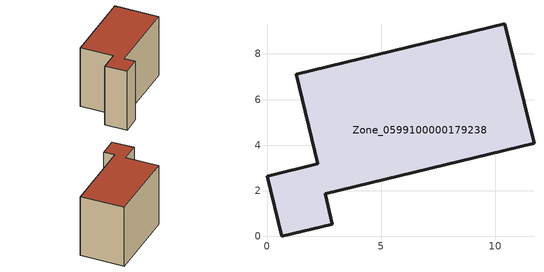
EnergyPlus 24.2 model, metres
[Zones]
Zone_0599100000179238
 floor ground (C_G): 2.56,1.86 2.87,0.54 0.64,0 0,2.65 2.22,3.19 1.27,7.11 10.42,9.33 11.7,4.08 z0
 wall outside (C_F): 2.87,0.54 2.56,1.86 11.7,4.08 10.42,9.33 1.27,7.11 2.22,3.19 0,2.65 0.64,0 2.87,0.54 z0:7.83
 roof outside (C_R): 10.42,9.33 1.27,7.11 2.22,3.19 0,2.65 0.64,0 2.87,0.54 2.56,1.86 11.7,4.08 z7.83
[BUILDING]
Pand.0599100000179238: North Axis=0; Terrain=City; Loads Convergence Tolerance Value=0.04; Temperature Convergence Tolerance Value=0.4; Solar Distribution=FullExterior; Maximum Number of Warmup Days=25; Minimum Number of Warmup Days=1
[Site:Location]
Rotterdam.The.Hague.AP_ZH_NLD Design_Conditions: Latitude=51.96; Longitude=4.45; Time Zone=1; Elevation=-4.5
[SITE:GROUNDTEMPERATURE:BUILDINGSURFACE]
18, 18, 18, 18, 18, 18, 18, 18, 18, 18, 18, 18
[MATERIAL] Thermal Absorptance=0.9; Solar Absorptance=0.7; Visible Absorptance=0.7
Name | Roughness | Thickness | Conductivity | Density | Specific Heat
G.TI.1975-1991 | MediumSmooth | 0.15 | 0.288461 | 540 | 1210
F.TI.1975-1991 | Rough | 0.3 | 0.230769 | 1920 | 840
R.TI.1975-1991 | MediumRough | 0.2 | 0.153846 | 1500 | 1000
[CONSTRUCTION]
C_G: G.TI.1975-1991
C_F: F.TI.1975-1991
C_R: R.TI.1975-1991
[ZONE]
Zone_0599100000179238: Type=1; Multiplier=1; Ceiling Height=Autocalculate; Volume=Autocalculate; Floor Area=autocalculate; Part of Total Floor Area=Yes
[ZONEINFILTRATION:DESIGNFLOWRATE]
Infil_Zone_0599100000179238: Zone or ZoneList or Space or SpaceList=Zone_0599100000179238; Schedule=AlwaysOn; Design Flow Rate Calculation Method=Flow/Area; Flow Rate per Floor Area=0.003; Constant Term Coefficient=1; Temperature Term Coefficient=0; Velocity Term Coefficient=0; Velocity Squared Term Coefficient=0
[HVACTEMPLATE:ZONE:IDEALLOADSAIRSYSTEM]
Zone_0599100000179238: Maximum Heating Supply Air Temperature=50; Minimum Cooling Supply Air Temperature=13; Maximum Heating Supply Air Humidity Ratio=0.0156; Minimum Cooling Supply Air Humidity Ratio=0.0077; Heating Limit=NoLimit; Cooling Limit=NoLimit; Dehumidification Control Type=ConstantSensibleHeatRatio; Cooling Sensible Heat Ratio=0.7; Dehumidification Setpoint=60; Humidification Control Type=None; Humidification Setpoint=30; Outdoor Air Method=None; Outdoor Air Flow Rate per Person=0.00944; Outdoor Air Flow Rate per Zone Floor Area=0; Outdoor Air Flow Rate per Zone=0; Demand Controlled Ventilation Type=None; Outdoor Air Economizer Type=NoEconomizer; Heat Recovery Type=None; Sensible Heat Recovery Effectiveness=0.7; Latent Heat Recovery Effectiveness=0.65
[ZONECONTROL:THERMOSTAT]
ThermostatControl_Zone_0599100000179238: Zone or ZoneList=Zone_0599100000179238; Control Type Schedule=DualSetpointControlType; Control 1=Thermostat_Zone_0599100000179238; Temperature Difference Between Cutout And Setpoint=0
[THERMOSTATSETPOINT:DUALSETPOINT]
Thermostat_Zone_0599100000179238: Heating Setpoint Temperature Schedule=HeatingSetpoint_Zone_0599100000179238; Cooling Setpoint Temperature Schedule=CoolingSetpoint_Zone_0599100000179238
[SCHEDULE:COMPACT]
HeatingSetpoint_Zone_0599100000179238: Through: 12/31, For: AllDays, Until: 24:00, 21
CoolingSetpoint_Zone_0599100000179238: Through: 12/31, For: AllDays, Until: 24:00, 24
DualSetpointControlType: Through: 12/31, For: AllDays, Until: 24:00, 4
AlwaysOn: Through: 12/31, For: AllDays, Until: 24:00, 1
